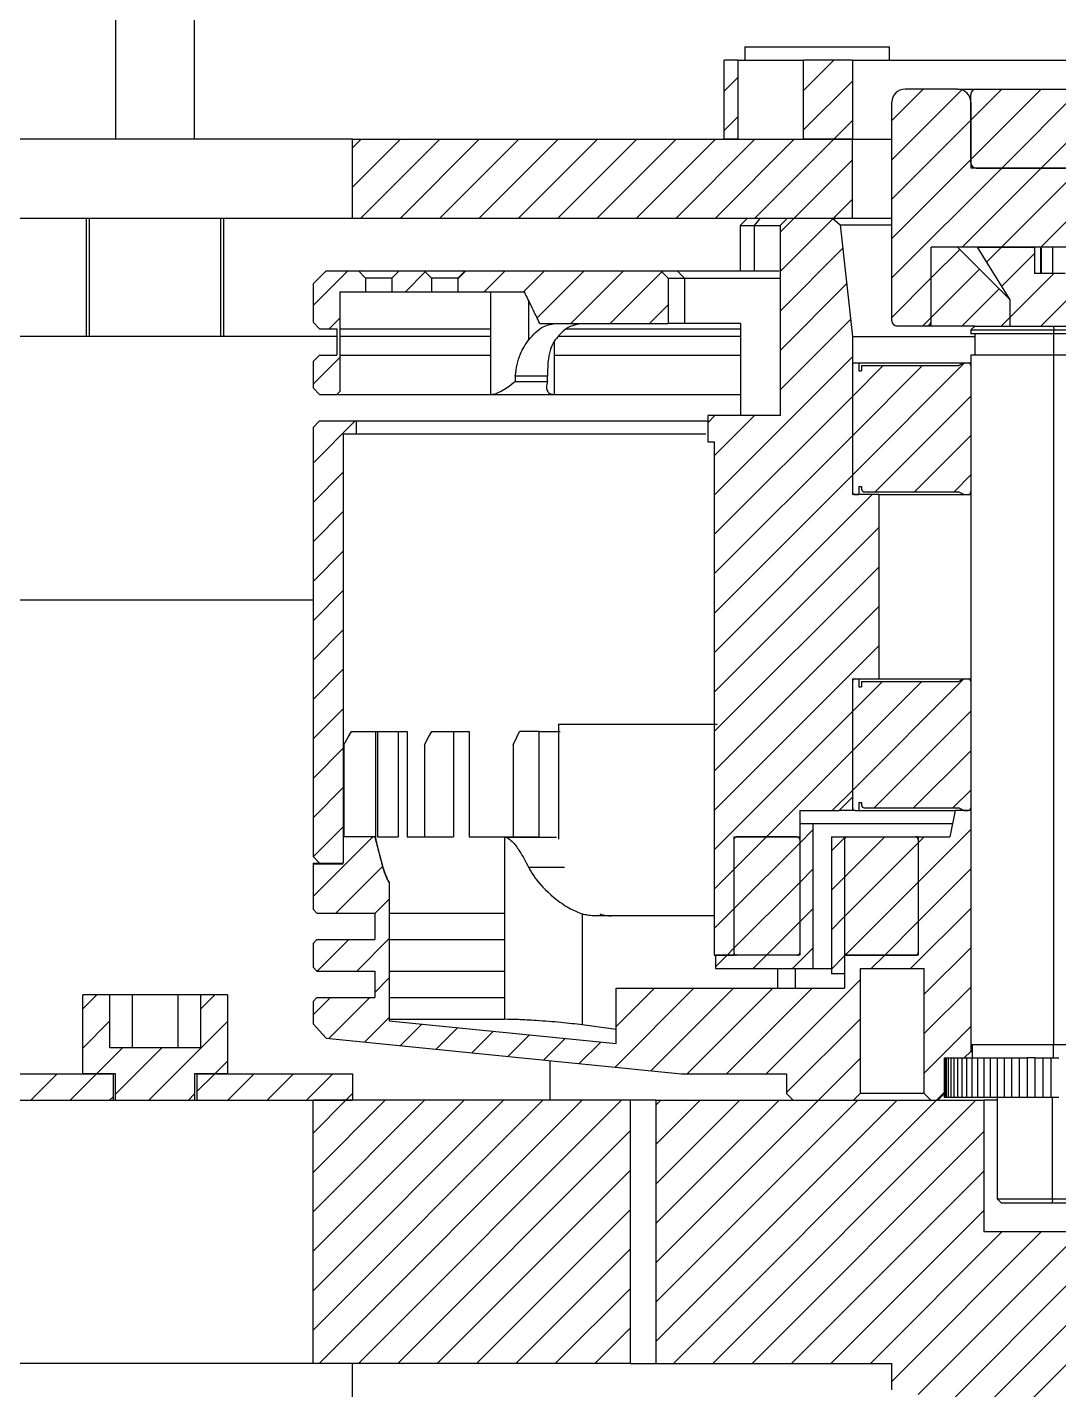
# Model space of a CAD drawing. Header units: millimetres. Extents: x -10 to 1189, y -23 to 841.
# Drawn here: x 610.5 to 728.1, y 524.2 to 679.4 of the extents above; entities that cross this region are included whole.
import ezdxf

# ---------------------------------------------------------------- set-up
doc = ezdxf.new("R2010")
doc.units = ezdxf.units.MM

# ---------------------------------------------------------------- blocks, each defined once
blk = doc.blocks.new('SW_HATCH_0')
at = {"color": 0, "linetype": 'Continuous', "lineweight": 18}
for p, q in [((136.93, 352.46), (140.39, 355.91)), ((127.88, 352.38), (129.43, 353.94)), ((136.93, 347.97), (142.5, 353.54)), ((147, 349.06), (150.56, 352.61)), ((147, 344.57), (154.97, 352.54)), ((156, 349.08), (159.54, 352.61)), ((156, 344.59), (164.03, 352.61)), ((159.52, 343.61), (168.52, 352.61)), ((164.01, 343.61), (173.01, 352.61)), ((127.88, 347.89), (129.43, 349.45)), ((140.37, 346.91), (142.5, 349.05)), ((147, 340.08), (156, 349.08)), ((85.5, 345.93), (86.49, 346.91)), ((85.5, 341.44), (90.98, 346.91)), ((86.47, 337.91), (95.47, 346.91)), ((90.96, 337.91), (99.96, 346.91)), ((95.45, 337.91), (104.45, 346.91)), ((99.94, 337.91), (108.94, 346.91)), ((104.43, 337.91), (113.43, 346.91)), ((108.92, 337.91), (117.92, 346.91)), ((113.41, 337.91), (122.41, 346.91)), ((117.9, 337.91), (126.9, 346.91)), ((122.39, 337.91), (131.39, 346.91)), ((126.88, 337.91), (135.88, 346.91)), ((131.37, 337.91), (140.37, 346.91)), ((135.86, 337.91), (142.5, 344.56)), ((147, 335.59), (156, 344.59)), ((147, 331.1), (159.52, 343.61)), ((155.01, 334.61), (164.01, 343.61)), ((159.5, 334.61), (168.5, 343.61)), ((163.99, 334.61), (172.99, 343.61)), ((140.35, 337.91), (142.5, 340.07)), ((134.25, 336.31), (135.86, 337.91)), ((134.25, 331.82), (140.3, 337.87)), ((134.25, 327.33), (141.38, 334.46)), ((151.5, 331.11), (154.75, 334.36)), ((157.81, 332.92), (159.5, 334.61)), ((159.53, 330.16), (163.25, 333.87)), ((163.97, 325.61), (172.97, 334.61)), ((81, 327.96), (84.96, 331.91)), ((91.54, 329.51), (93.8, 331.78)), ((97.5, 330.99), (98.43, 331.91)), ((100.52, 329.51), (102.92, 331.91)), ((105.01, 329.51), (107.41, 331.91)), ((106.54, 326.55), (111.9, 331.91)), ((110.39, 325.91), (116.39, 331.91)), ((114.88, 325.91), (120.77, 331.81)), ((147, 326.61), (151.5, 331.11)), ((151.5, 326.61), (157, 332.11)), ((160.5, 326.63), (165.48, 331.61)), ((134.25, 322.84), (141.83, 330.42)), ((154.99, 325.61), (159.24, 329.87)), ((119.37, 325.91), (121.5, 328.05)), ((82.85, 325.31), (84.05, 326.51)), ((134.25, 318.35), (142.28, 326.38)), ((150.5, 325.61), (151.5, 326.61)), ((159.48, 325.61), (160.5, 326.63)), ((81, 318.98), (84.05, 322.02)), ((126.75, 306.36), (142.5, 322.11)), ((142.5, 308.63), (155.28, 321.41)), ((142.5, 313.12), (150.49, 321.11)), ((142.5, 317.61), (146, 321.11)), ((126.75, 301.86), (142.5, 317.61)), ((145.07, 306.71), (156, 317.64)), ((126, 314.59), (126.83, 315.41)), ((126.75, 310.85), (131.32, 315.41)), ((81, 310), (85.82, 314.81)), ((126.75, 297.37), (142.5, 313.12)), ((149.56, 306.71), (156, 313.15)), ((81, 305.51), (84.45, 308.96)), ((126.75, 292.88), (142.5, 308.63)), ((154.05, 306.71), (156, 308.66)), ((126.75, 288.39), (144.77, 306.41)), ((81, 301.02), (84.45, 304.47)), ((126.75, 283.9), (145.5, 302.65)), ((81, 296.53), (84.45, 299.98)), ((126.75, 279.41), (145.5, 298.16)), ((81, 292.04), (84.45, 295.49)), ((126.75, 274.92), (145.5, 293.67)), ((81, 287.55), (84.45, 291)), ((126.75, 270.43), (145.5, 289.18)), ((81, 283.06), (84.45, 286.51)), ((142.5, 272.71), (155.15, 285.37)), ((142.5, 277.2), (150.41, 285.11)), ((142.5, 281.69), (145.92, 285.11)), ((81, 278.57), (84.45, 282.02)), ((126.75, 265.94), (142.5, 281.69)), ((144.99, 270.71), (156, 281.72)), ((81, 274.08), (84.45, 277.53)), ((132.71, 267.41), (142.5, 277.2)), ((149.48, 270.71), (156, 277.23)), ((81, 269.59), (84.45, 273.04)), ((140.2, 270.41), (142.5, 272.71)), ((153.97, 270.71), (156, 272.74)), ((81, 260.61), (87.81, 267.41)), ((81.03, 265.13), (84.45, 268.55)), ((129, 263.7), (132.71, 267.41)), ((136.5, 266.71), (138, 268.21)), ((140.1, 265.82), (141.6, 267.32)), ((141.6, 262.83), (146.18, 267.41)), ((150, 262.25), (156, 268.25)), ((150, 266.74), (150.67, 267.41)), ((129, 259.21), (136.5, 266.71)), ((141.6, 258.34), (150, 266.74)), ((83.6, 258.71), (88.94, 264.05)), ((126.75, 261.45), (129, 263.7)), ((136.5, 262.22), (138, 263.72)), ((140.1, 261.33), (141.6, 262.83)), ((150, 257.76), (156, 263.76)), ((129, 254.72), (136.5, 262.22)), ((141.72, 253.97), (150, 262.25)), ((88.05, 258.67), (89.69, 260.32)), ((149.14, 252.41), (156, 259.27)), ((126.75, 256.96), (129, 259.21)), ((132.68, 253.91), (136.5, 257.73)), ((136.5, 257.73), (138, 259.23)), ((140.1, 256.84), (141.6, 258.34)), ((146.15, 253.91), (150, 257.76)), ((81.49, 252.11), (85.09, 255.71)), ((85.98, 252.11), (89.69, 255.83)), ((128.19, 253.91), (129, 254.72)), ((135.67, 252.41), (138, 254.74)), ((150.66, 249.45), (156, 254.78)), ((126.9, 252.62), (128.19, 253.91)), ((131.18, 252.41), (132.68, 253.91)), ((140.1, 252.35), (141.6, 253.85)), ((141.6, 253.85), (141.66, 253.91)), ((144.65, 252.41), (146.15, 253.91)), ((88.05, 249.69), (89.69, 251.34)), ((115.45, 241.17), (124.44, 250.16)), ((115.54, 245.76), (119.95, 250.16)), ((119.53, 240.76), (128.93, 250.16)), ((123.67, 240.41), (133.42, 250.16)), ((128.16, 240.41), (137.91, 250.16)), ((132.65, 240.41), (143.38, 251.14)), ((150.66, 244.96), (156, 250.29)), ((54.75, 247.83), (56.34, 249.41)), ((68.19, 247.79), (69.81, 249.41)), ((81, 247.13), (82.98, 249.11)), ((82.79, 244.44), (87.47, 249.11)), ((54.75, 243.34), (57.81, 246.4)), ((62.3, 237.41), (71.25, 246.36)), ((86.87, 244.03), (89.69, 246.85)), ((90.95, 243.62), (93.42, 246.09)), ((95.04, 243.21), (97.5, 245.68)), ((135, 238.27), (143.38, 246.65)), ((150.66, 240.47), (156, 245.8)), ((99.12, 242.8), (101.59, 245.27)), ((103.2, 242.39), (105.67, 244.86)), ((107.28, 241.99), (109.75, 244.45)), ((111.36, 241.58), (113.83, 244.04)), ((56.32, 240.41), (59.32, 243.41)), ((58.5, 238.11), (63.81, 243.41)), ((69.79, 240.41), (71.25, 241.87)), ((138.63, 237.41), (143.38, 242.16)), ((48.83, 237.41), (51.83, 240.41)), ((53.32, 237.41), (56.32, 240.41)), ((67.8, 238.42), (69.79, 240.41)), ((71.28, 237.41), (74.28, 240.41)), ((75.77, 237.41), (78.77, 240.41)), ((80.26, 237.41), (83.26, 240.41)), ((57.81, 237.41), (58.2, 237.81)), ((66.79, 237.41), (67.5, 238.12)), ((84.75, 237.41), (85.5, 238.16)), ((152.1, 237.41), (152.97, 238.28)), ((81, 211.21), (107.2, 237.41)), ((81, 215.7), (102.71, 237.41)), ((81, 220.19), (98.22, 237.41)), ((81, 224.68), (93.73, 237.41)), ((81, 229.17), (89.24, 237.41)), ((81, 233.66), (84.75, 237.41)), ((81.69, 207.41), (111.69, 237.41)), ((86.18, 207.41), (116.18, 237.41)), ((120.1, 209.9), (147.61, 237.41)), ((120.1, 214.39), (143.12, 237.41)), ((120.1, 218.88), (138.63, 237.41)), ((120.1, 223.37), (134.14, 237.41)), ((120.1, 227.86), (129.65, 237.41)), ((120.1, 232.35), (125.16, 237.41)), ((120.1, 236.84), (120.67, 237.41)), ((122.1, 207.41), (152.1, 237.41)), ((126.59, 207.41), (156.59, 237.41)), ((150, 190.41), (197, 237.41)), ((150, 194.9), (192.51, 237.41)), ((150, 199.39), (188.02, 237.41)), ((90.67, 207.41), (117.19, 233.94)), ((131.08, 207.41), (157.5, 233.83)), ((95.16, 207.41), (117.19, 229.45)), ((135.57, 207.41), (157.5, 229.34)), ((99.65, 207.41), (117.19, 224.96)), ((140.06, 207.41), (157.5, 224.85)), ((144.55, 207.41), (159.55, 222.41)), ((147, 205.37), (164.04, 222.41)), ((150, 203.88), (168.53, 222.41)), ((104.14, 207.41), (117.19, 220.46)), ((108.63, 207.41), (117.19, 215.97)), ((113.12, 207.41), (117.19, 211.48))]:
    blk.add_line(p, q, dxfattribs=at)

msp = doc.modelspace()

# ---------------------------------------------------------------- linework, layer by layer
at = {"color": 7, "linetype": 'Continuous', "lineweight": 25}
for p, q in [((620.56, 681.67), (620.56, 666.67)), ((629.56, 666.67), (629.56, 681.67)), ((692.3, 677.17), (692.3, 675.67)), ((692.3, 677.17), (708.8, 677.17)), ((708.8, 675.67), (708.8, 677.17)), ((689.94, 666.67), (689.94, 675.67)), ((691.49, 675.67), (689.94, 675.67)), ((691.49, 675.67), (691.49, 666.67)), ((691.49, 675.67), (698.99, 675.67)), ((698.99, 666.67), (698.99, 675.67)), ((704.56, 675.67), (698.99, 675.67)), ((704.56, 675.67), (704.56, 666.67)), ((704.56, 675.67), (749.56, 675.67)), ((716.56, 672.37), (710.56, 672.37)), ((716.56, 672.37), (718.66, 672.37)), ((718.66, 672.37), (735.46, 672.37)), ((709.06, 645.97), (709.06, 670.87)), ((718.06, 663.97), (718.06, 671.77)), ((718.06, 670.87), (718.06, 663.37)), ((647.56, 666.67), (602.56, 666.67)), ((647.56, 657.67), (647.56, 666.67)), ((647.56, 666.67), (704.56, 666.67)), ((691.49, 666.67), (689.94, 666.67)), ((704.56, 666.67), (698.99, 666.67)), ((704.56, 666.67), (709.06, 666.67)), ((704.56, 657.67), (704.56, 666.67)), ((736.06, 663.37), (718.06, 663.37)), ((718.66, 663.37), (735.46, 663.37)), ((602.56, 657.67), (647.56, 657.67)), ((617.22, 644.17), (617.22, 657.67)), ((617.56, 644.17), (617.56, 657.67)), ((632.56, 644.17), (632.56, 657.67)), ((632.9, 644.17), (632.9, 657.67)), ((647.56, 657.67), (704.56, 657.67)), ((692.61, 657.67), (691.77, 656.83)), ((691.77, 656.83), (691.77, 651.67)), ((691.77, 656.83), (693.37, 656.83)), ((694.03, 657.67), (693.37, 656.83)), ((693.37, 656.83), (696.31, 656.83)), ((693.37, 656.83), (693.37, 651.67)), ((697.15, 657.67), (696.31, 656.83)), ((696.31, 656.83), (696.31, 635.17)), ((697.15, 657.67), (702.31, 657.67)), ((702.31, 657.67), (703.15, 656.92)), ((703.15, 656.92), (709.06, 656.92)), ((703.15, 656.92), (704.56, 644.17)), ((704.56, 657.67), (709.06, 657.67)), ((740.56, 654.37), (713.56, 654.37)), ((713.56, 645.97), (713.56, 654.37)), ((713.56, 645.37), (713.56, 654.37)), ((716.56, 654.37), (713.56, 654.37)), ((722.56, 648.37), (716.56, 654.37)), ((722.56, 648.37), (718.81, 654.37)), ((718.81, 654.37), (725.31, 654.37)), ((725.31, 654.37), (725.31, 651.37)), ((726.06, 651.37), (726.06, 654.37)), ((726.13, 651.37), (726.13, 654.37)), ((727.42, 651.37), (727.42, 654.37)), ((644.56, 651.67), (643.06, 650.17)), ((644.56, 651.67), (648.23, 651.67)), ((648.23, 651.67), (649.06, 650.83)), ((648.23, 651.67), (652.9, 651.67)), ((649.06, 650.83), (649.06, 649.27)), ((652.9, 651.67), (652.06, 650.83)), ((652.06, 650.83), (652.06, 649.27)), ((652.9, 651.67), (655.73, 651.67)), ((655.73, 651.67), (656.56, 650.83)), ((655.73, 651.67), (660.4, 651.67)), ((656.56, 650.83), (656.56, 649.27)), ((660.4, 651.67), (659.56, 650.83)), ((659.56, 650.83), (659.56, 649.27)), ((660.4, 651.67), (682.73, 651.67)), ((682.73, 651.67), (683.56, 650.83)), ((682.73, 651.67), (684.6, 651.67)), ((683.56, 650.83), (683.56, 645.67)), ((683.56, 650.83), (685.4, 650.83)), ((684.6, 651.67), (685.4, 650.83)), ((684.6, 651.67), (696.2, 651.67)), ((685.4, 650.83), (685.4, 645.67)), ((685.4, 650.83), (696.31, 650.83)), ((728.81, 651.37), (725.31, 651.37)), ((643.06, 650.17), (643.06, 645.82)), ((646.11, 649.27), (649.06, 649.27)), ((646.11, 649.27), (646.11, 637.91)), ((649.06, 649.27), (652.06, 649.27)), ((652.06, 649.27), (656.56, 649.27)), ((656.56, 649.27), (659.56, 649.27)), ((659.56, 649.27), (667.16, 649.27)), ((663.28, 649.27), (663.28, 645.07)), ((667.65, 643.79), (667.65, 648.27)), ((722.56, 645.37), (722.56, 648.37)), ((643.06, 645.82), (643.81, 645.07)), ((643.81, 645.07), (645.76, 645.07)), ((645.76, 645.07), (645.76, 642.07)), ((646.11, 645.07), (663.28, 645.07)), ((663.28, 645.07), (663.28, 642.07)), ((668.91, 645.67), (683.56, 645.67)), ((671.88, 645.07), (691.84, 645.07)), ((685.4, 645.67), (683.56, 645.67)), ((691.84, 645.67), (685.4, 645.67)), ((691.84, 635.17), (691.84, 645.67)), ((712.96, 645.37), (709.66, 645.37)), ((713.56, 645.37), (712.96, 645.37)), ((718.51, 645.37), (713.56, 645.37)), ((718.51, 645.37), (718.06, 644.92)), ((718.06, 644.92), (718.06, 644.47)), ((718.06, 644.92), (727.51, 644.92)), ((727.51, 644.47), (718.06, 644.47)), ((718.51, 645.37), (727.49, 645.37)), ((718.51, 644.47), (718.51, 642.07)), ((727.49, 645.37), (727.51, 644.92)), ((727.49, 645.37), (735.61, 645.37)), ((727.49, 644.47), (727.49, 642.07)), ((727.51, 644.47), (727.51, 644.92)), ((727.51, 644.92), (736.06, 644.92)), ((736.06, 644.47), (727.51, 644.47)), ((645.76, 644.17), (600.84, 644.17)), ((663.28, 644.17), (646.11, 644.17)), ((670.6, 642.07), (670.6, 643.66)), ((691.84, 644.17), (671.04, 644.17)), ((704.56, 644.17), (718.51, 644.17)), ((704.56, 644.17), (704.56, 626.17)), ((643.81, 642.07), (643.06, 641.32)), ((643.06, 641.32), (643.06, 638.32)), ((643.81, 642.07), (645.76, 642.07)), ((646.11, 642.07), (663.28, 642.07)), ((663.28, 642.07), (663.28, 637.57)), ((670.6, 637.57), (670.6, 642.07)), ((670.6, 642.07), (691.84, 642.07)), ((718.06, 642.07), (718.06, 563.47)), ((727.51, 642.07), (718.06, 642.07)), ((727.51, 563.47), (727.51, 642.07)), ((736.06, 642.07), (727.51, 642.07)), ((669.78, 639.67), (666.12, 639.67)), ((666.12, 639.67), (666.12, 639.07)), ((669.78, 639.07), (669.78, 639.67)), ((704.56, 640.87), (704.56, 626.47)), ((704.86, 641.17), (705.31, 641.17)), ((705.31, 641.17), (705.31, 640.27)), ((705.31, 641.17), (717.31, 641.17)), ((705.31, 640.27), (705.61, 640.27)), ((705.61, 640.87), (705.61, 640.27)), ((705.61, 640.87), (716.71, 640.87)), ((717.31, 641.17), (716.71, 640.87)), ((717.31, 641.17), (717.76, 641.17)), ((717.76, 641.17), (718.06, 641.17)), ((718.06, 640.87), (718.06, 626.47)), ((643.06, 638.32), (643.81, 637.57)), ((666.12, 639.07), (669.78, 639.07)), ((643.81, 637.57), (645.76, 637.57)), ((646.11, 637.91), (645.76, 637.57)), ((645.76, 637.57), (645.78, 637.57)), ((645.78, 637.57), (663.28, 637.57)), ((663.28, 637.57), (670.6, 637.57)), ((670.6, 637.57), (691.84, 637.57)), ((688.06, 635.17), (688.06, 632.17)), ((696.31, 635.17), (688.06, 635.17)), ((643.81, 634.57), (643.06, 633.82)), ((643.06, 633.82), (643.06, 584.92)), ((643.81, 634.57), (647.97, 634.57)), ((647.97, 634.57), (647.97, 633.07)), ((647.97, 634.57), (688.06, 634.57)), ((646.51, 633.07), (646.51, 584.17)), ((646.51, 633.07), (647.97, 633.07)), ((647.97, 633.07), (687.86, 633.07)), ((688.06, 632.17), (688.81, 632.17)), ((688.81, 632.17), (688.81, 573.67)), ((707.56, 626.17), (704.56, 626.17)), ((704.86, 626.17), (705.31, 626.17)), ((705.31, 627.07), (705.31, 626.17)), ((705.31, 627.07), (705.61, 627.07)), ((705.61, 627.07), (705.61, 626.77)), ((705.91, 626.47), (716.71, 626.47)), ((707.56, 626.17), (707.56, 605.17)), ((707.56, 626.17), (717.31, 626.17)), ((716.71, 626.47), (717.31, 626.17)), ((717.31, 626.17), (717.76, 626.17)), ((717.76, 626.17), (718.06, 626.17)), ((607.06, 614.17), (643.06, 614.17)), ((704.56, 605.17), (704.56, 591.67)), ((704.56, 605.17), (707.56, 605.17)), ((704.56, 604.87), (704.56, 590.47)), ((704.86, 605.17), (705.31, 605.17)), ((705.31, 605.17), (705.31, 604.27)), ((705.31, 604.27), (705.61, 604.27)), ((705.61, 604.87), (705.61, 604.27)), ((705.61, 604.87), (716.71, 604.87)), ((707.56, 605.17), (717.31, 605.17)), ((717.31, 605.17), (716.71, 604.87)), ((717.31, 605.17), (717.76, 605.17)), ((717.76, 605.17), (718.06, 605.17)), ((718.06, 604.87), (718.06, 590.47)), ((671.04, 600.01), (689.13, 600.01)), ((671.04, 600.01), (671.04, 586.9)), ((647.46, 599.17), (650.17, 599.17)), ((650.17, 599.17), (650.17, 587.17)), ((650.17, 599.17), (650.4, 599.17)), ((650.4, 599.17), (650.4, 587.17)), ((650.4, 599.17), (652.77, 599.17)), ((652.77, 599.17), (652.77, 587.17)), ((652.77, 599.17), (653.8, 599.17)), ((653.8, 599.17), (653.8, 587.17)), ((656.6, 599.17), (659.09, 599.17)), ((659.09, 599.17), (659.09, 587.17)), ((659.09, 599.17), (660.87, 599.17)), ((660.87, 599.17), (660.87, 587.17)), ((668.82, 599.17), (666.62, 599.17)), ((668.82, 599.17), (668.82, 587.17)), ((668.82, 599.17), (671.26, 599.17)), ((646.56, 597.67), (646.56, 587.17)), ((655.76, 597.67), (655.76, 587.17)), ((665.89, 597.67), (665.89, 587.17)), ((704.56, 591.67), (703.06, 590.17)), ((698.56, 590.17), (698.56, 587.17)), ((698.56, 590.17), (703.06, 590.17)), ((704.86, 590.17), (703.06, 590.17)), ((704.86, 590.17), (705.31, 590.17)), ((705.31, 591.07), (705.31, 590.17)), ((705.31, 591.07), (705.61, 591.07)), ((705.31, 590.17), (716.26, 590.17)), ((705.61, 591.07), (705.61, 590.77)), ((705.91, 590.47), (716.71, 590.47)), ((716.26, 590.17), (715.66, 587.17)), ((718.06, 590.17), (716.26, 590.17)), ((716.71, 590.47), (717.31, 590.17)), ((717.31, 590.17), (717.76, 590.17)), ((718.06, 590.17), (718.06, 562.72)), ((698.56, 588.67), (698.56, 573.67)), ((698.56, 588.67), (700.06, 588.67)), ((700.06, 588.67), (700.06, 572.17)), ((700.06, 588.67), (715.96, 588.67)), ((646.51, 587.17), (646.51, 584.17)), ((650.11, 587.17), (646.51, 587.17)), ((650.11, 587.17), (650.11, 587.12)), ((650.11, 587.17), (650.17, 587.17)), ((650.11, 587.12), (650.24, 587.12)), ((650.11, 587.12), (651.02, 583.73)), ((650.4, 587.17), (652.77, 587.17)), ((653.8, 587.17), (659.09, 587.17)), ((660.87, 587.17), (668.82, 587.17)), ((664.89, 587.12), (670.81, 587.12)), ((664.89, 587.12), (664.89, 578.47)), ((691.06, 587.17), (698.56, 587.17)), ((691.06, 587.17), (691.06, 573.67)), ((691.06, 586.87), (691.06, 573.97)), ((698.26, 587.17), (691.36, 587.17)), ((698.56, 586.87), (698.56, 573.97)), ((702.16, 587.17), (702.16, 571.57)), ((702.16, 587.17), (703.66, 587.17)), ((703.66, 587.17), (703.66, 571.57)), ((703.66, 587.17), (703.96, 587.17)), ((703.66, 586.87), (703.66, 573.97)), ((703.96, 587.17), (711.76, 587.17)), ((712.06, 587.17), (711.76, 587.17)), ((712.06, 587.17), (712.06, 573.67)), ((712.06, 587.17), (715.66, 587.17)), ((712.06, 586.87), (712.06, 573.97)), ((643.06, 584.92), (643.81, 584.17)), ((643.06, 584.17), (643.06, 578.92)), ((643.06, 584.17), (646.51, 584.17)), ((643.06, 584.11), (646.51, 584.11)), ((643.81, 584.17), (646.51, 584.17)), ((651.02, 583.73), (651.03, 583.73)), ((667.62, 583.73), (671.72, 583.73)), ((651.75, 581.95), (651.75, 566.21)), ((643.06, 578.92), (643.51, 578.47)), ((643.51, 578.47), (650.11, 578.47)), ((650.11, 578.47), (650.11, 575.47)), ((651.75, 578.47), (664.89, 578.47)), ((664.89, 578.47), (664.89, 575.47)), ((673.76, 578.38), (673.76, 565.74)), ((688.81, 578.17), (675.08, 578.17)), ((643.51, 575.47), (643.06, 575.02)), ((643.06, 575.02), (643.06, 572.32)), ((643.51, 575.47), (650.11, 575.47)), ((651.75, 575.47), (664.89, 575.47)), ((664.89, 575.47), (664.89, 571.87)), ((688.81, 573.67), (691.06, 573.67)), ((688.96, 573.67), (688.96, 572.17)), ((698.56, 573.67), (688.96, 573.67)), ((698.26, 573.67), (691.36, 573.67)), ((703.66, 573.67), (703.66, 569.92)), ((712.06, 573.67), (703.66, 573.67)), ((703.96, 573.67), (711.76, 573.67)), ((643.06, 572.32), (643.51, 571.87)), ((643.51, 571.87), (650.11, 571.87)), ((650.11, 571.87), (650.11, 568.87)), ((651.75, 571.87), (664.89, 571.87)), ((664.89, 571.87), (664.89, 568.87)), ((688.96, 572.17), (700.06, 572.17)), ((696.06, 569.92), (696.06, 572.17)), ((698.07, 569.92), (698.07, 572.17)), ((700.06, 572.17), (702.16, 572.17)), ((703.66, 571.57), (702.16, 571.57)), ((705.44, 572.17), (712.73, 572.17)), ((705.44, 572.17), (705.44, 557.92)), ((712.73, 557.92), (712.73, 572.17)), ((677.61, 563.63), (677.61, 569.92)), ((677.61, 569.92), (703.66, 569.92)), ((616.81, 560.17), (616.81, 569.17)), ((619.88, 569.17), (616.81, 569.17)), ((619.88, 563.17), (619.88, 569.17)), ((622.45, 569.17), (619.88, 569.17)), ((622.45, 569.17), (622.45, 563.17)), ((627.65, 569.17), (622.45, 569.17)), ((627.65, 569.17), (627.65, 563.17)), ((630.25, 569.17), (627.65, 569.17)), ((630.25, 569.17), (630.25, 563.17)), ((633.31, 569.17), (630.25, 569.17)), ((633.31, 569.17), (633.31, 560.17)), ((643.51, 568.87), (643.06, 568.42)), ((643.06, 568.42), (643.06, 565.87)), ((643.51, 568.87), (650.11, 568.87)), ((651.75, 568.87), (664.89, 568.87)), ((664.89, 568.87), (664.89, 566.38)), ((643.06, 565.87), (644.56, 564.22)), ((651.75, 566.38), (664.89, 566.38)), ((651.75, 566.21), (677.61, 563.63)), ((677.61, 565.22), (673.76, 565.74)), ((644.56, 564.22), (685.06, 560.17)), ((619.88, 563.17), (630.25, 563.17)), ((718.06, 562.72), (717.31, 561.97)), ((727.51, 563.47), (718.06, 563.47)), ((718.06, 562.72), (718.21, 562.72)), ((718.21, 563.47), (718.21, 561.97)), ((727.5, 561.97), (727.5, 563.47)), ((736.06, 563.47), (727.51, 563.47)), ((670.06, 561.67), (670.06, 557.17)), ((715.03, 561.97), (715.03, 557.47)), ((715.03, 561.97), (715.09, 561.97)), ((715.11, 561.97), (715.11, 557.47)), ((715.11, 561.97), (715.25, 561.97)), ((715.26, 561.97), (715.26, 557.47)), ((715.26, 561.97), (715.47, 561.97)), ((715.49, 561.97), (715.49, 557.47)), ((715.49, 561.97), (715.76, 561.97)), ((715.78, 561.97), (715.78, 557.47)), ((715.78, 561.97), (716.11, 561.97)), ((716.13, 561.97), (716.13, 557.47)), ((716.13, 561.97), (716.54, 561.97)), ((716.55, 561.97), (716.55, 557.47)), ((716.55, 561.97), (717.03, 561.97)), ((717.04, 561.97), (717.04, 557.47)), ((717.04, 561.97), (717.57, 561.97)), ((717.58, 561.97), (717.58, 557.47)), ((717.58, 561.97), (718.16, 561.97)), ((718.18, 561.97), (718.18, 557.47)), ((718.18, 561.97), (718.81, 561.97)), ((718.83, 561.97), (718.83, 557.47)), ((718.83, 561.97), (719.53, 561.97)), ((719.53, 561.97), (719.53, 557.47)), ((719.53, 561.97), (720.28, 561.97)), ((720.27, 561.97), (720.27, 557.47)), ((720.27, 561.97), (721.06, 561.97)), ((721.05, 561.97), (721.05, 557.47)), ((721.05, 561.97), (721.87, 561.97)), ((721.87, 561.97), (721.87, 557.47)), ((721.87, 561.97), (722.72, 561.97)), ((722.71, 561.97), (722.71, 557.47)), ((722.71, 561.97), (723.58, 561.97)), ((723.58, 561.97), (723.58, 557.47)), ((723.58, 561.97), (724.47, 561.97)), ((725.36, 561.97), (724.47, 561.97)), ((724.48, 561.97), (724.48, 557.47)), ((725.37, 561.97), (725.37, 557.47)), ((725.37, 561.97), (726.27, 561.97)), ((726.28, 561.97), (726.28, 557.47)), ((726.28, 561.97), (727.18, 561.97)), ((727.19, 561.97), (727.19, 557.47)), ((727.19, 561.97), (728.08, 561.97)), ((602.56, 560.17), (620.26, 560.17)), ((620.56, 560.17), (616.81, 560.17)), ((620.26, 560.17), (620.26, 557.17)), ((620.56, 557.17), (620.56, 560.17)), ((633.31, 560.17), (629.56, 560.17)), ((629.56, 560.17), (629.56, 557.17)), ((629.86, 557.17), (629.86, 560.17)), ((629.86, 560.17), (647.56, 560.17)), ((647.56, 560.17), (647.56, 557.17)), ((685.06, 560.17), (697.06, 560.17)), ((697.06, 560.17), (697.06, 557.92)), ((697.06, 557.92), (697.81, 557.17)), ((705.44, 557.92), (704.67, 557.17)), ((712.73, 557.92), (705.44, 557.92)), ((713.5, 557.17), (712.73, 557.92)), ((715.03, 557.89), (714.31, 557.17)), ((715.02, 557.87), (715.02, 557.47)), ((715.09, 557.47), (715.03, 557.47)), ((715.25, 557.47), (715.11, 557.47)), ((715.47, 557.47), (715.26, 557.47)), ((715.76, 557.47), (715.49, 557.47)), ((716.11, 557.47), (715.78, 557.47)), ((716.54, 557.47), (716.13, 557.47)), ((717.03, 557.47), (716.55, 557.47)), ((717.57, 557.47), (717.04, 557.47)), ((718.16, 557.47), (717.58, 557.47)), ((718.81, 557.47), (718.18, 557.47)), ((719.51, 557.47), (718.83, 557.47)), ((720.28, 557.47), (719.53, 557.47)), ((721.06, 557.47), (720.27, 557.47)), ((721.87, 557.47), (721.05, 557.47)), ((721.06, 557.47), (721.06, 545.92)), ((722.72, 557.47), (721.87, 557.47)), ((723.58, 557.47), (722.71, 557.47)), ((724.47, 557.47), (723.58, 557.47)), ((725.36, 557.47), (724.47, 557.47)), ((726.27, 557.47), (725.37, 557.47)), ((727.18, 557.47), (726.28, 557.47)), ((728.08, 557.47), (727.19, 557.47)), ((727.36, 545.92), (727.36, 557.47)), ((607.06, 557.17), (643.06, 557.17)), ((643.06, 527.17), (643.06, 557.17)), ((643.06, 557.17), (647.56, 557.17)), ((643.06, 527.17), (643.06, 557.17)), ((679.26, 557.17), (643.06, 557.17)), ((679.26, 527.17), (679.26, 557.17)), ((682.16, 557.17), (682.16, 527.17)), ((682.16, 557.17), (719.56, 557.17)), ((697.81, 557.17), (704.67, 557.17)), ((713.5, 557.17), (714.31, 557.17)), ((719.56, 557.17), (719.56, 542.17)), ((721.06, 557.17), (719.56, 557.17)), ((721.06, 545.92), (721.51, 545.47)), ((721.06, 545.92), (727.36, 545.92)), ((721.51, 545.47), (727.34, 545.47)), ((727.36, 545.92), (727.34, 545.47)), ((727.34, 545.47), (732.61, 545.47)), ((727.36, 545.92), (733.06, 545.92)), ((734.56, 542.17), (719.56, 542.17)), ((631.81, 527.17), (602.56, 527.17)), ((647.56, 527.17), (631.81, 527.17)), ((647.56, 512.17), (647.56, 527.17)), ((679.26, 527.17), (647.56, 527.17)), ((682.16, 527.17), (709.06, 527.17)), ((709.06, 524.17), (709.06, 527.17))]:
    msp.add_line(p, q, dxfattribs=at)
at = {"color": 7, "linetype": 'Continuous', "lineweight": 25, "flags": 128}
for points in [[(652.06, 650.83), (650.48, 650.83), (649.42, 650.83), (649.06, 650.83)], [(659.56, 650.83), (658, 650.83), (656.92, 650.83), (656.56, 650.83)], [(646.56, 597.67), (647.07, 598.51), (647.46, 599.17)], [(655.76, 597.67), (656.23, 598.51), (656.6, 599.17)], [(665.89, 597.67), (666.3, 598.51), (666.62, 599.17)]]:
    msp.add_lwpolyline(points, dxfattribs=at)
at = {"color": 7, "linetype": 'Continuous', "lineweight": 25}
for centre, radius, start, end in [((710.56, 670.87), 1.5, 90, 180), ((716.56, 670.87), 1.5, 0, 90), ((718.66, 671.77), 0.6, 90, 180), ((718.66, 663.97), 0.6, 180, 270), ((709.66, 645.97), 0.6, 180, 270), ((712.96, 645.97), 0.6, 270, 0), ((704.86, 640.87), 0.3, 90, 180), ((717.76, 640.87), 0.3, 0, 90), ((704.86, 626.47), 0.3, 180, 270), ((705.91, 626.77), 0.3, 180, 270), ((717.76, 626.47), 0.3, 270, 0), ((704.86, 604.87), 0.3, 90, 180), ((717.76, 604.87), 0.3, 0, 90), ((704.86, 590.47), 0.3, 180, 270), ((705.91, 590.77), 0.3, 180, 270), ((717.76, 590.47), 0.3, 270, 0), ((691.36, 586.87), 0.3, 90, 180), ((698.26, 586.87), 0.3, 0, 90), ((703.96, 586.87), 0.3, 90, 180), ((711.76, 586.87), 0.3, 0, 90), ((658.27, 585.67), 7.5, 195, 209.7145), ((691.36, 573.97), 0.3, 180, 270), ((698.26, 573.97), 0.3, 270, 0), ((703.96, 573.97), 0.3, 180, 270), ((711.76, 573.97), 0.3, 270, 0)]:
    msp.add_arc(centre, radius, start, end, dxfattribs=at)
for points, knots in [([(668.91, 645.67), (668.78, 645.93), (668.44, 646.64), (667.86, 647.84), (667.4, 648.78), (667.16, 649.27)], [0, 0, 0, 0, 0.216272, 0.590976, 1, 1, 1, 1]), ([(667.65, 643.79), (668.17, 644.38), (669.12, 645.44), (670.34, 645.6), (670.88, 645.67)], [0, 0, 0, 0, 0.558537, 1, 1, 1, 1]), ([(673.9, 645.67), (673.21, 645.56), (671.99, 645.36), (671.07, 644.27), (670.67, 643.79)], [0, 0, 0, 0, 0.559717, 1, 1, 1, 1]), ([(666.12, 639.67), (666.25, 640.55), (666.49, 642.08), (667.3, 643.28), (667.65, 643.79)], [0, 0, 0, 0, 0.572831, 1, 1, 1, 1]), ([(670.67, 643.79), (670.49, 643.49), (670.12, 642.84), (669.83, 641.47), (669.8, 640.34), (669.78, 639.67)], [0, 0, 0, 0, 0.259281, 0.556613, 1, 1, 1, 1]), ([(663.28, 637.57), (663.44, 637.58), (663.78, 637.62), (664.47, 637.91), (665.28, 638.39), (665.82, 638.83), (666.12, 639.07)], [0, 0, 0, 0, 0.202716, 0.419864, 0.683947, 1, 1, 1, 1]), ([(669.78, 639.07), (669.73, 638.83), (669.63, 638.39), (669.78, 637.91), (670.1, 637.62), (670.43, 637.58), (670.6, 637.57)], [0, 0, 0, 0, 0.316034, 0.580136, 0.797272, 1, 1, 1, 1]), ([(646.11, 637.91), (646.11, 637.91), (646, 637.8), (645.82, 637.62), (645.79, 637.58), (645.78, 637.57)], [0, 0, 0, 0, 0.015968, 0.524868, 1, 1, 1, 1]), ([(651.03, 583.73), (650.87, 584.33), (650.61, 585.34), (650.34, 586.44), (650.24, 586.93), (650.22, 587.1), (650.23, 587.12), (650.24, 587.12)], [0, 0, 0, 0, 0.4111124, 0.6818622, 0.8521599, 0.9275653, 1, 1, 1, 1]), ([(664.89, 587.12), (664.96, 587.12), (665.11, 587.1), (665.45, 586.93), (665.99, 586.45), (666.78, 585.35), (667.3, 584.34), (667.62, 583.73)], [0, 0, 0, 0, 0.0725027, 0.1478979, 0.3179565, 0.5812937, 1, 1, 1, 1]), ([(651.75, 581.95), (651.68, 582.09), (651.53, 582.35), (651.27, 582.93), (651.13, 583.4), (651.03, 583.73)], [0, 0, 0, 0, 0.248748, 0.476168, 1, 1, 1, 1]), ([(667.62, 583.73), (667.8, 583.4), (668.06, 582.93), (669.02, 581.62), (670.43, 580.24), (672.37, 578.93), (673.32, 578.55), (673.76, 578.38)], [0, 0, 0, 0, 0.131185, 0.188111, 0.568668, 0.802008, 1, 1, 1, 1]), ([(675.08, 578.17), (674.83, 578.18), (674.38, 578.2), (673.95, 578.32), (673.76, 578.38)], [0, 0, 0, 0, 0.559877, 1, 1, 1, 1]), ([(675.78, 578.38), (676.02, 578.31), (676.45, 578.19), (676.9, 578.17), (677.09, 578.17)], [0, 0, 0, 0, 0.560137, 1, 1, 1, 1]), ([(673.76, 565.74), (672.98, 565.83), (671.41, 566.02), (668.68, 566.23), (666.38, 566.35), (665.38, 566.37), (664.89, 566.38)], [0, 0, 0, 0, 0.280903, 0.560777, 0.780603, 1, 1, 1, 1]), ([(682.16, 557.17), (681.64, 557.17), (680.69, 557.17), (679.7, 557.17), (679.26, 557.17)], [0, 0, 0, 0, 0.549066, 1, 1, 1, 1]), ([(679.26, 527.17), (679.7, 527.17), (680.69, 527.17), (681.64, 527.17), (682.16, 527.17)], [0, 0, 0, 0, 0.450934, 1, 1, 1, 1])]:
    msp.add_open_spline(points, degree=3, knots=knots, dxfattribs=at)

# ---------------------------------------------------------------- block references
at = {"color": 7, "linetype": 'Continuous', "lineweight": 18}
msp.add_blockref('SW_HATCH_0', (562.06, 319.75), dxfattribs=at)

doc.saveas('drawing.dxf')
